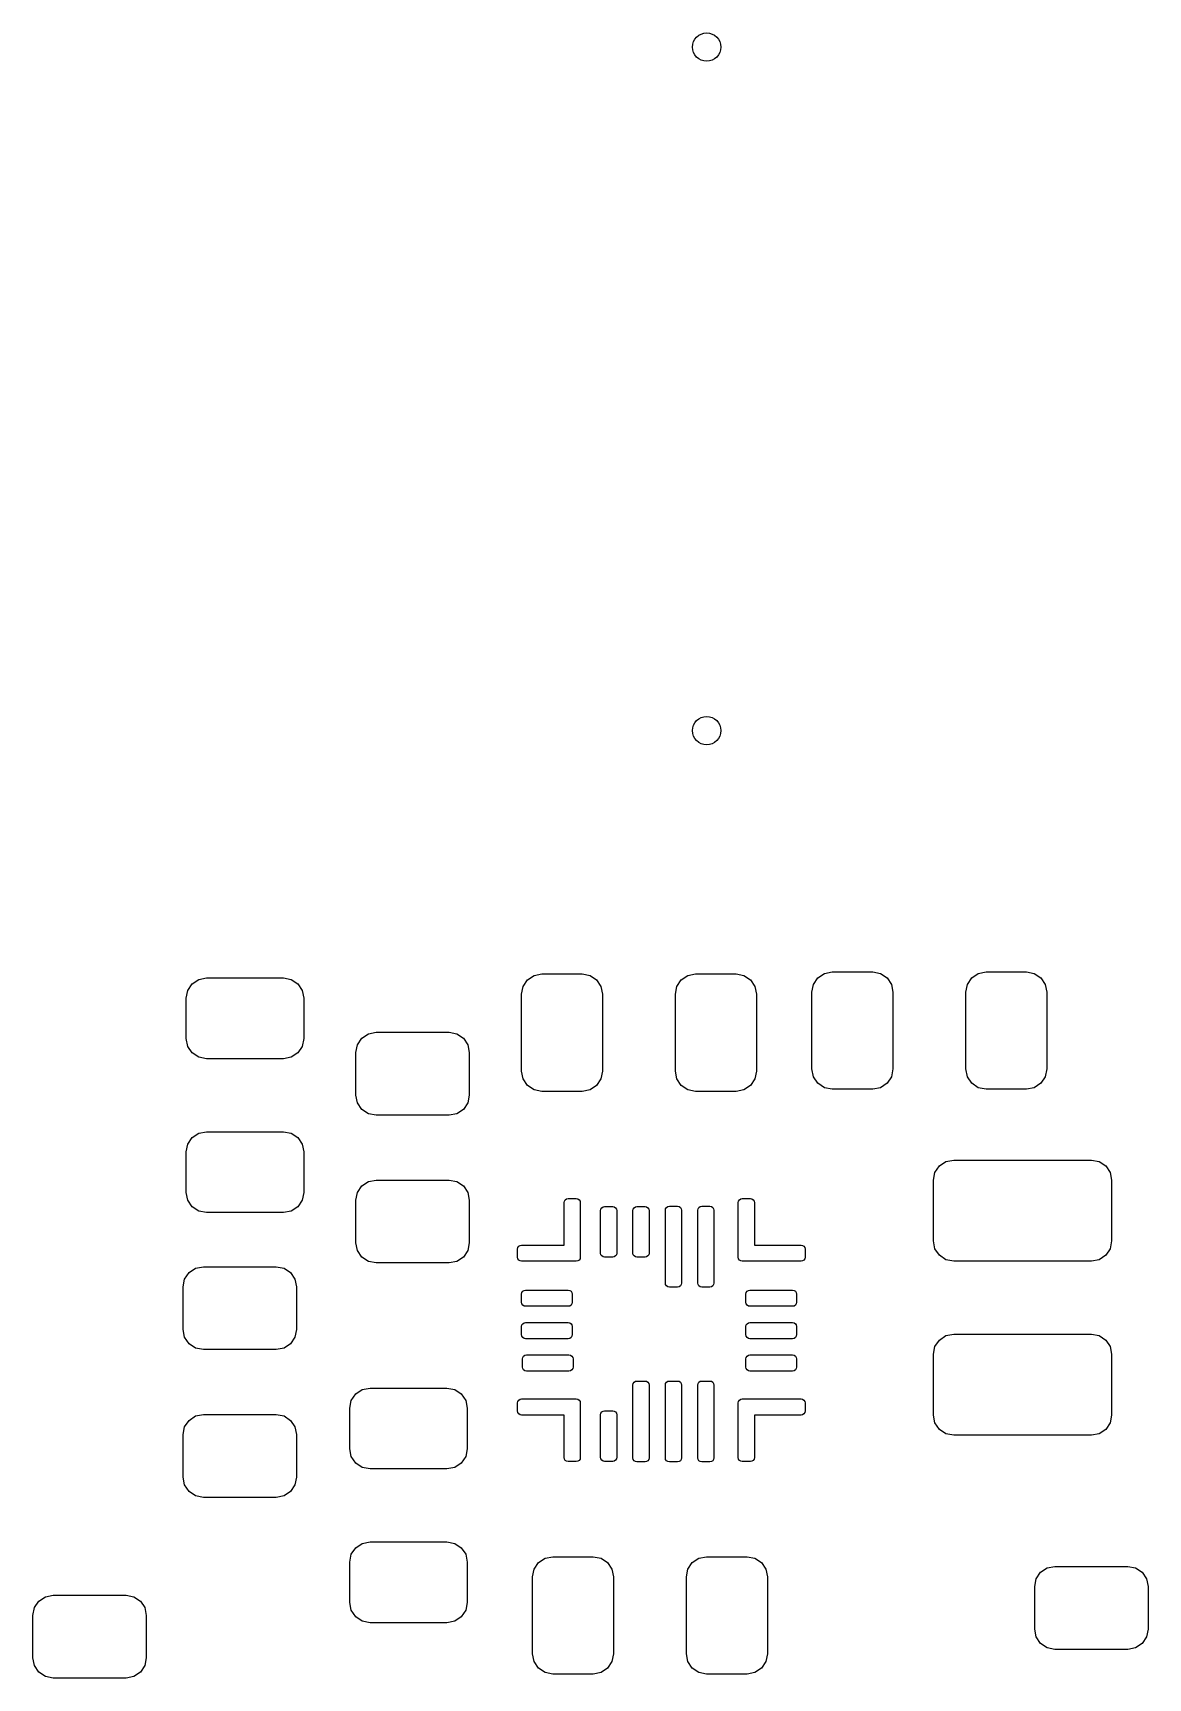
# Model space of a CAD drawing. Header units: inches. Extents: x 0.38 to 5.32, y 0.14 to 3.22.
# Drawn here: x 3.483 to 4.025, y 2.324 to 3.124 of the extents above; entities that cross this region are included whole.
import ezdxf

# ---------------------------------------------------------------- set-up
doc = ezdxf.new("R2010")
doc.units = ezdxf.units.IN
doc.header["$MEASUREMENT"] = 0
doc.layers.add('BLACK', color=250, linetype='CONTINUOUS')

msp = doc.modelspace()

# ---------------------------------------------------------------- linework, layer by layer
at = {"layer": 'BLACK', "linetype": 'CONTINUOUS'}
for p, q in [((3.72336, 2.66346), (3.72655, 2.66559)), ((3.72655, 2.66559), (3.73031, 2.66634)), ((3.73031, 2.66634), (3.75, 2.66634)), ((3.75, 2.66634), (3.75377, 2.66559)), ((3.75377, 2.66559), (3.75696, 2.66346)), ((3.79816, 2.66346), (3.80135, 2.66559)), ((3.80135, 2.66559), (3.80512, 2.66634)), ((3.80512, 2.66634), (3.8248, 2.66634)), ((3.8248, 2.66634), (3.82857, 2.66559)), ((3.82857, 2.66559), (3.83176, 2.66346)), ((3.86454, 2.66448), (3.86773, 2.66661)), ((3.86773, 2.66661), (3.8715, 2.66736)), ((3.8715, 2.66736), (3.89118, 2.66736)), ((3.89118, 2.66736), (3.89495, 2.66661)), ((3.89495, 2.66661), (3.89814, 2.66448)), ((3.93934, 2.66448), (3.94253, 2.66661)), ((3.94253, 2.66661), (3.9463, 2.66736)), ((3.9463, 2.66736), (3.96598, 2.66736)), ((3.96598, 2.66736), (3.96975, 2.66661)), ((3.96975, 2.66661), (3.97294, 2.66448)), ((3.55752, 2.65457), (3.55827, 2.65833)), ((3.55827, 2.65833), (3.5604, 2.66153)), ((3.5604, 2.66153), (3.5636, 2.66366)), ((3.5636, 2.66366), (3.56736, 2.66441)), ((3.56736, 2.66441), (3.60476, 2.66441)), ((3.60476, 2.66441), (3.60853, 2.66366)), ((3.60853, 2.66366), (3.61172, 2.66153)), ((3.61172, 2.66153), (3.61386, 2.65833)), ((3.61386, 2.65833), (3.61461, 2.65457)), ((3.72047, 2.6565), (3.72122, 2.66026)), ((3.72122, 2.66026), (3.72336, 2.66346)), ((3.75696, 2.66346), (3.75909, 2.66026)), ((3.75909, 2.66026), (3.75984, 2.6565)), ((3.79528, 2.6565), (3.79602, 2.66026)), ((3.79602, 2.66026), (3.79816, 2.66346)), ((3.83176, 2.66346), (3.8339, 2.66026)), ((3.8339, 2.66026), (3.83465, 2.6565)), ((3.86165, 2.65752), (3.8624, 2.66129)), ((3.86165, 2.62012), (3.86165, 2.65752)), ((3.8624, 2.66129), (3.86454, 2.66448)), ((3.89814, 2.66448), (3.90027, 2.66129)), ((3.90027, 2.66129), (3.90102, 2.65752)), ((3.90102, 2.65752), (3.90102, 2.62012)), ((3.93646, 2.65752), (3.93721, 2.66129)), ((3.93646, 2.62012), (3.93646, 2.65752)), ((3.93721, 2.66129), (3.93934, 2.66448)), ((3.97294, 2.66448), (3.97508, 2.66129)), ((3.97508, 2.66129), (3.97583, 2.65752)), ((3.97583, 2.65752), (3.97583, 2.62012)), ((3.55752, 2.63488), (3.55752, 2.65457)), ((3.61461, 2.65457), (3.61461, 2.63488)), ((3.72047, 2.61909), (3.72047, 2.6565)), ((3.75984, 2.6565), (3.75984, 2.61909)), ((3.79528, 2.61909), (3.79528, 2.6565)), ((3.83465, 2.6565), (3.83465, 2.61909)), ((3.55827, 2.63112), (3.55752, 2.63488)), ((3.61461, 2.63488), (3.61386, 2.63112)), ((3.64073, 2.63188), (3.64287, 2.63508)), ((3.64287, 2.63508), (3.64606, 2.63721)), ((3.64606, 2.63721), (3.64983, 2.63796)), ((3.64983, 2.63796), (3.68526, 2.63796)), ((3.68526, 2.63796), (3.68903, 2.63721)), ((3.68903, 2.63721), (3.69222, 2.63508)), ((3.69222, 2.63508), (3.69435, 2.63188)), ((3.5604, 2.62792), (3.55827, 2.63112)), ((3.5636, 2.62579), (3.5604, 2.62792)), ((3.56736, 2.62504), (3.5636, 2.62579)), ((3.60476, 2.62504), (3.56736, 2.62504)), ((3.60853, 2.62579), (3.60476, 2.62504)), ((3.61172, 2.62792), (3.60853, 2.62579)), ((3.61386, 2.63112), (3.61172, 2.62792)), ((3.63998, 2.62812), (3.64073, 2.63188)), ((3.63998, 2.60745), (3.63998, 2.62812)), ((3.69435, 2.63188), (3.6951, 2.62812)), ((3.6951, 2.62812), (3.6951, 2.60745)), ((3.72122, 2.61533), (3.72047, 2.61909)), ((3.75984, 2.61909), (3.75909, 2.61533)), ((3.79602, 2.61533), (3.79528, 2.61909)), ((3.83465, 2.61909), (3.8339, 2.61533)), ((3.8624, 2.61635), (3.86165, 2.62012)), ((3.90102, 2.62012), (3.90027, 2.61635)), ((3.93721, 2.61635), (3.93646, 2.62012)), ((3.97583, 2.62012), (3.97508, 2.61635)), ((3.72336, 2.61213), (3.72122, 2.61533)), ((3.72655, 2.61), (3.72336, 2.61213)), ((3.73031, 2.60925), (3.72655, 2.61)), ((3.75, 2.60925), (3.73031, 2.60925)), ((3.75377, 2.61), (3.75, 2.60925)), ((3.75696, 2.61213), (3.75377, 2.61)), ((3.75909, 2.61533), (3.75696, 2.61213)), ((3.79816, 2.61213), (3.79602, 2.61533)), ((3.80135, 2.61), (3.79816, 2.61213)), ((3.80512, 2.60925), (3.80135, 2.61)), ((3.8248, 2.60925), (3.80512, 2.60925)), ((3.82857, 2.61), (3.8248, 2.60925)), ((3.83176, 2.61213), (3.82857, 2.61)), ((3.8339, 2.61533), (3.83176, 2.61213)), ((3.86454, 2.61316), (3.8624, 2.61635)), ((3.86773, 2.61102), (3.86454, 2.61316)), ((3.8715, 2.61028), (3.86773, 2.61102)), ((3.89118, 2.61028), (3.8715, 2.61028)), ((3.89495, 2.61102), (3.89118, 2.61028)), ((3.89814, 2.61316), (3.89495, 2.61102)), ((3.90027, 2.61635), (3.89814, 2.61316)), ((3.93934, 2.61316), (3.93721, 2.61635)), ((3.94253, 2.61102), (3.93934, 2.61316)), ((3.9463, 2.61028), (3.94253, 2.61102)), ((3.96598, 2.61028), (3.9463, 2.61028)), ((3.96975, 2.61102), (3.96598, 2.61028)), ((3.97294, 2.61316), (3.96975, 2.61102)), ((3.97508, 2.61635), (3.97294, 2.61316)), ((3.64073, 2.60368), (3.63998, 2.60745)), ((3.64287, 2.60049), (3.64073, 2.60368)), ((3.69435, 2.60368), (3.69222, 2.60049)), ((3.6951, 2.60745), (3.69435, 2.60368)), ((3.64606, 2.59836), (3.64287, 2.60049)), ((3.64983, 2.59761), (3.64606, 2.59836)), ((3.68526, 2.59761), (3.64983, 2.59761)), ((3.68903, 2.59836), (3.68526, 2.59761)), ((3.69222, 2.60049), (3.68903, 2.59836)), ((3.55827, 2.58353), (3.5604, 2.58672)), ((3.5604, 2.58672), (3.5636, 2.58886)), ((3.5636, 2.58886), (3.56736, 2.58961)), ((3.56736, 2.58961), (3.60476, 2.58961)), ((3.60476, 2.58961), (3.60853, 2.58886)), ((3.60853, 2.58886), (3.61172, 2.58672)), ((3.61172, 2.58672), (3.61386, 2.58353)), ((3.55752, 2.57976), (3.55827, 2.58353)), ((3.55752, 2.56008), (3.55752, 2.57976)), ((3.61386, 2.58353), (3.61461, 2.57976)), ((3.61461, 2.57976), (3.61461, 2.56008)), ((3.92071, 2.56598), (3.92146, 2.56975)), ((3.92146, 2.56975), (3.92359, 2.57294)), ((3.92359, 2.57294), (3.92678, 2.57508)), ((3.92678, 2.57508), (3.93055, 2.57583)), ((3.93055, 2.57583), (3.99748, 2.57583)), ((3.99748, 2.57583), (4.00125, 2.57508)), ((4.00125, 2.57508), (4.00444, 2.57294)), ((4.00444, 2.57294), (4.00657, 2.56975)), ((4.00657, 2.56975), (4.00732, 2.56598)), ((3.64073, 2.56003), (3.64287, 2.56323)), ((3.64287, 2.56323), (3.64606, 2.56536)), ((3.64606, 2.56536), (3.64983, 2.56611)), ((3.64983, 2.56611), (3.68526, 2.56611)), ((3.68526, 2.56611), (3.68903, 2.56536)), ((3.68903, 2.56536), (3.69222, 2.56323)), ((3.69222, 2.56323), (3.69435, 2.56003)), ((3.92071, 2.53646), (3.92071, 2.56598)), ((4.00732, 2.56598), (4.00732, 2.53646)), ((3.55827, 2.55631), (3.55752, 2.56008)), ((3.5604, 2.55312), (3.55827, 2.55631)), ((3.5636, 2.55099), (3.5604, 2.55312)), ((3.61172, 2.55312), (3.60853, 2.55099)), ((3.61386, 2.55631), (3.61172, 2.55312)), ((3.61461, 2.56008), (3.61386, 2.55631)), ((3.63998, 2.55627), (3.64073, 2.56003)), ((3.63998, 2.5356), (3.63998, 2.55627)), ((3.69435, 2.56003), (3.6951, 2.55627)), ((3.6951, 2.55627), (3.6951, 2.5356)), ((3.74118, 2.55516), (3.74133, 2.55591)), ((3.74118, 2.53449), (3.74118, 2.55516)), ((3.74133, 2.55591), (3.74176, 2.55655)), ((3.74176, 2.55655), (3.7424, 2.55698)), ((3.7424, 2.55698), (3.74315, 2.55713)), ((3.74315, 2.55713), (3.74709, 2.55713)), ((3.74709, 2.55713), (3.74784, 2.55698)), ((3.74784, 2.55698), (3.74848, 2.55655)), ((3.74848, 2.55655), (3.74891, 2.55591)), ((3.74891, 2.55591), (3.74906, 2.55516)), ((3.74906, 2.55516), (3.74906, 2.52858)), ((3.75947, 2.55261), (3.76011, 2.55304)), ((3.76011, 2.55304), (3.76087, 2.55319)), ((3.76087, 2.55319), (3.7648, 2.55319)), ((3.7648, 2.55319), (3.76556, 2.55304)), ((3.76556, 2.55304), (3.7662, 2.55261)), ((3.77522, 2.55261), (3.77586, 2.55304)), ((3.77586, 2.55304), (3.77661, 2.55319)), ((3.77661, 2.55319), (3.78055, 2.55319)), ((3.78055, 2.55319), (3.7813, 2.55304)), ((3.7813, 2.55304), (3.78194, 2.55261)), ((3.79054, 2.55217), (3.79097, 2.55281)), ((3.79097, 2.55281), (3.79161, 2.55324)), ((3.79161, 2.55324), (3.79236, 2.55339)), ((3.79236, 2.55339), (3.7963, 2.55339)), ((3.7963, 2.55339), (3.79705, 2.55324)), ((3.79705, 2.55324), (3.79769, 2.55281)), ((3.79769, 2.55281), (3.79812, 2.55217)), ((3.80629, 2.55217), (3.80672, 2.55281)), ((3.80672, 2.55281), (3.80736, 2.55324)), ((3.80736, 2.55324), (3.80811, 2.55339)), ((3.80811, 2.55339), (3.81205, 2.55339)), ((3.81205, 2.55339), (3.8128, 2.55324)), ((3.8128, 2.55324), (3.81344, 2.55281)), ((3.81344, 2.55281), (3.81387, 2.55217)), ((3.82583, 2.55516), (3.82598, 2.55591)), ((3.82583, 2.53252), (3.82583, 2.55516)), ((3.82598, 2.55591), (3.8264, 2.55655)), ((3.8264, 2.55655), (3.82704, 2.55698)), ((3.82704, 2.55698), (3.8278, 2.55713)), ((3.8278, 2.55713), (3.83173, 2.55713)), ((3.83173, 2.55713), (3.83249, 2.55698)), ((3.83249, 2.55698), (3.83312, 2.55655)), ((3.83312, 2.55655), (3.83355, 2.55591)), ((3.83355, 2.55591), (3.8337, 2.55516)), ((3.8337, 2.55516), (3.8337, 2.53449)), ((3.56736, 2.55024), (3.5636, 2.55099)), ((3.60476, 2.55024), (3.56736, 2.55024)), ((3.60853, 2.55099), (3.60476, 2.55024)), ((3.7589, 2.55122), (3.75905, 2.55197)), ((3.7589, 2.53055), (3.7589, 2.55122)), ((3.75905, 2.55197), (3.75947, 2.55261)), ((3.7662, 2.55261), (3.76662, 2.55197)), ((3.76662, 2.55197), (3.76677, 2.55122)), ((3.76677, 2.55122), (3.76677, 2.53055)), ((3.77465, 2.55122), (3.7748, 2.55197)), ((3.77465, 2.53055), (3.77465, 2.55122)), ((3.7748, 2.55197), (3.77522, 2.55261)), ((3.78194, 2.55261), (3.78237, 2.55197)), ((3.78237, 2.55197), (3.78252, 2.55122)), ((3.78252, 2.55122), (3.78252, 2.53055)), ((3.79039, 2.55142), (3.79054, 2.55217)), ((3.79039, 2.51598), (3.79039, 2.55142)), ((3.79812, 2.55217), (3.79827, 2.55142)), ((3.79827, 2.55142), (3.79827, 2.51598)), ((3.80614, 2.55142), (3.80629, 2.55217)), ((3.80614, 2.51598), (3.80614, 2.55142)), ((3.81387, 2.55217), (3.81402, 2.55142)), ((3.81402, 2.55142), (3.81402, 2.51598)), ((3.64073, 2.53183), (3.63998, 2.5356)), ((3.64287, 2.52864), (3.64073, 2.53183)), ((3.64606, 2.52651), (3.64287, 2.52864)), ((3.69222, 2.52864), (3.68903, 2.52651)), ((3.69435, 2.53183), (3.69222, 2.52864)), ((3.6951, 2.5356), (3.69435, 2.53183)), ((3.71854, 2.53252), (3.71869, 2.53327)), ((3.71854, 2.52858), (3.71854, 2.53252)), ((3.71869, 2.53327), (3.71912, 2.53391)), ((3.71912, 2.53391), (3.71976, 2.53434)), ((3.71976, 2.53434), (3.72051, 2.53449)), ((3.72051, 2.53449), (3.74118, 2.53449)), ((3.75905, 2.5298), (3.7589, 2.53055)), ((3.75947, 2.52916), (3.75905, 2.5298)), ((3.76011, 2.52873), (3.75947, 2.52916)), ((3.76087, 2.52858), (3.76011, 2.52873)), ((3.76556, 2.52873), (3.7648, 2.52858)), ((3.7662, 2.52916), (3.76556, 2.52873)), ((3.76662, 2.5298), (3.7662, 2.52916)), ((3.76677, 2.53055), (3.76662, 2.5298)), ((3.7748, 2.5298), (3.77465, 2.53055)), ((3.77522, 2.52916), (3.7748, 2.5298)), ((3.77586, 2.52873), (3.77522, 2.52916)), ((3.77661, 2.52858), (3.77586, 2.52873)), ((3.7813, 2.52873), (3.78055, 2.52858)), ((3.78194, 2.52916), (3.7813, 2.52873)), ((3.78237, 2.5298), (3.78194, 2.52916)), ((3.78252, 2.53055), (3.78237, 2.5298)), ((3.82583, 2.52858), (3.82583, 2.53252)), ((3.8337, 2.53449), (3.85634, 2.53449)), ((3.85634, 2.53449), (3.85709, 2.53434)), ((3.85709, 2.53434), (3.85773, 2.53391)), ((3.85773, 2.53391), (3.85816, 2.53327)), ((3.85816, 2.53327), (3.85831, 2.53252)), ((3.85831, 2.53252), (3.85831, 2.52858)), ((3.92146, 2.53269), (3.92071, 2.53646)), ((3.92359, 2.5295), (3.92146, 2.53269)), ((3.92678, 2.52736), (3.92359, 2.5295)), ((4.00444, 2.5295), (4.00125, 2.52736)), ((4.00657, 2.53269), (4.00444, 2.5295)), ((4.00732, 2.53646), (4.00657, 2.53269)), ((3.55673, 2.51788), (3.55887, 2.52108)), ((3.55887, 2.52108), (3.56206, 2.52321)), ((3.56206, 2.52321), (3.56583, 2.52396)), ((3.56583, 2.52396), (3.60126, 2.52396)), ((3.60126, 2.52396), (3.60503, 2.52321)), ((3.60503, 2.52321), (3.60822, 2.52108)), ((3.60822, 2.52108), (3.61035, 2.51788)), ((3.64983, 2.52576), (3.64606, 2.52651)), ((3.68526, 2.52576), (3.64983, 2.52576)), ((3.68903, 2.52651), (3.68526, 2.52576)), ((3.71869, 2.52783), (3.71854, 2.52858)), ((3.71912, 2.52719), (3.71869, 2.52783)), ((3.71976, 2.52676), (3.71912, 2.52719)), ((3.72051, 2.52661), (3.71976, 2.52676)), ((3.74315, 2.52661), (3.72051, 2.52661)), ((3.74709, 2.52661), (3.74315, 2.52661)), ((3.74784, 2.52676), (3.74709, 2.52661)), ((3.74848, 2.52719), (3.74784, 2.52676)), ((3.74891, 2.52783), (3.74848, 2.52719)), ((3.74906, 2.52858), (3.74891, 2.52783)), ((3.7648, 2.52858), (3.76087, 2.52858)), ((3.78055, 2.52858), (3.77661, 2.52858)), ((3.82598, 2.52783), (3.82583, 2.52858)), ((3.8264, 2.52719), (3.82598, 2.52783)), ((3.82704, 2.52676), (3.8264, 2.52719)), ((3.8278, 2.52661), (3.82704, 2.52676)), ((3.85634, 2.52661), (3.8278, 2.52661)), ((3.85709, 2.52676), (3.85634, 2.52661)), ((3.85773, 2.52719), (3.85709, 2.52676)), ((3.85816, 2.52783), (3.85773, 2.52719)), ((3.85831, 2.52858), (3.85816, 2.52783)), ((3.93055, 2.52661), (3.92678, 2.52736)), ((3.99748, 2.52661), (3.93055, 2.52661)), ((4.00125, 2.52736), (3.99748, 2.52661)), ((3.55598, 2.51412), (3.55673, 2.51788)), ((3.55598, 2.49345), (3.55598, 2.51412)), ((3.61035, 2.51788), (3.6111, 2.51412)), ((3.6111, 2.51412), (3.6111, 2.49345)), ((3.79054, 2.51523), (3.79039, 2.51598)), ((3.79097, 2.51459), (3.79054, 2.51523)), ((3.79161, 2.51417), (3.79097, 2.51459)), ((3.79236, 2.51402), (3.79161, 2.51417)), ((3.7963, 2.51402), (3.79236, 2.51402)), ((3.79705, 2.51417), (3.7963, 2.51402)), ((3.79769, 2.51459), (3.79705, 2.51417)), ((3.79812, 2.51523), (3.79769, 2.51459)), ((3.79827, 2.51598), (3.79812, 2.51523)), ((3.80629, 2.51523), (3.80614, 2.51598)), ((3.80672, 2.51459), (3.80629, 2.51523)), ((3.80736, 2.51417), (3.80672, 2.51459)), ((3.80811, 2.51402), (3.80736, 2.51417)), ((3.81205, 2.51402), (3.80811, 2.51402)), ((3.8128, 2.51417), (3.81205, 2.51402)), ((3.81344, 2.51459), (3.8128, 2.51417)), ((3.81387, 2.51523), (3.81344, 2.51459)), ((3.81402, 2.51598), (3.81387, 2.51523)), ((3.72051, 2.51059), (3.72066, 2.51134)), ((3.72051, 2.50665), (3.72051, 2.51059)), ((3.72066, 2.5059), (3.72051, 2.50665)), ((3.72066, 2.51134), (3.72109, 2.51198)), ((3.72109, 2.50526), (3.72066, 2.5059)), ((3.72109, 2.51198), (3.72173, 2.51241)), ((3.72173, 2.50483), (3.72109, 2.50526)), ((3.72173, 2.51241), (3.72248, 2.51256)), ((3.72248, 2.50469), (3.72173, 2.50483)), ((3.72248, 2.51256), (3.74315, 2.51256)), ((3.74315, 2.50469), (3.72248, 2.50469)), ((3.74315, 2.51256), (3.7439, 2.51241)), ((3.7439, 2.50483), (3.74315, 2.50469)), ((3.7439, 2.51241), (3.74454, 2.51198)), ((3.74454, 2.50526), (3.7439, 2.50483)), ((3.74454, 2.51198), (3.74497, 2.51134)), ((3.74497, 2.5059), (3.74454, 2.50526)), ((3.74497, 2.51134), (3.74512, 2.51059)), ((3.74512, 2.50665), (3.74497, 2.5059)), ((3.74512, 2.51059), (3.74512, 2.50665)), ((3.82957, 2.51059), (3.82972, 2.51134)), ((3.82957, 2.50665), (3.82957, 2.51059)), ((3.82972, 2.5059), (3.82957, 2.50665)), ((3.82972, 2.51134), (3.83014, 2.51198)), ((3.83014, 2.50526), (3.82972, 2.5059)), ((3.83014, 2.51198), (3.83078, 2.51241)), ((3.83078, 2.50483), (3.83014, 2.50526)), ((3.83078, 2.51241), (3.83154, 2.51256)), ((3.83154, 2.50469), (3.83078, 2.50483)), ((3.83154, 2.51256), (3.8522, 2.51256)), ((3.8522, 2.50469), (3.83154, 2.50469)), ((3.8522, 2.51256), (3.85296, 2.51241)), ((3.85296, 2.50483), (3.8522, 2.50469)), ((3.85296, 2.51241), (3.8536, 2.51198)), ((3.8536, 2.50526), (3.85296, 2.50483)), ((3.8536, 2.51198), (3.85402, 2.51134)), ((3.85402, 2.5059), (3.8536, 2.50526)), ((3.85402, 2.51134), (3.85417, 2.51059)), ((3.85417, 2.50665), (3.85402, 2.5059)), ((3.85417, 2.51059), (3.85417, 2.50665)), ((3.72109, 2.49623), (3.72173, 2.49666)), ((3.72173, 2.49666), (3.72248, 2.49681)), ((3.72248, 2.49681), (3.74315, 2.49681)), ((3.74315, 2.49681), (3.7439, 2.49666)), ((3.7439, 2.49666), (3.74454, 2.49623)), ((3.83014, 2.49623), (3.83078, 2.49666)), ((3.83078, 2.49666), (3.83154, 2.49681)), ((3.83154, 2.49681), (3.8522, 2.49681)), ((3.8522, 2.49681), (3.85296, 2.49666)), ((3.85296, 2.49666), (3.8536, 2.49623)), ((3.55673, 2.48968), (3.55598, 2.49345)), ((3.55887, 2.48649), (3.55673, 2.48968)), ((3.61035, 2.48968), (3.60822, 2.48649)), ((3.6111, 2.49345), (3.61035, 2.48968)), ((3.72051, 2.49484), (3.72066, 2.4956)), ((3.72051, 2.49091), (3.72051, 2.49484)), ((3.72066, 2.49015), (3.72051, 2.49091)), ((3.72066, 2.4956), (3.72109, 2.49623)), ((3.72109, 2.48951), (3.72066, 2.49015)), ((3.72173, 2.48909), (3.72109, 2.48951)), ((3.72248, 2.48894), (3.72173, 2.48909)), ((3.74315, 2.48894), (3.72248, 2.48894)), ((3.7439, 2.48909), (3.74315, 2.48894)), ((3.74454, 2.48951), (3.7439, 2.48909)), ((3.74454, 2.49623), (3.74497, 2.4956)), ((3.74497, 2.49015), (3.74454, 2.48951)), ((3.74497, 2.4956), (3.74512, 2.49484)), ((3.74512, 2.49091), (3.74497, 2.49015)), ((3.74512, 2.49484), (3.74512, 2.49091)), ((3.82957, 2.49484), (3.82972, 2.4956)), ((3.82957, 2.49091), (3.82957, 2.49484)), ((3.82972, 2.49015), (3.82957, 2.49091)), ((3.82972, 2.4956), (3.83014, 2.49623)), ((3.83014, 2.48951), (3.82972, 2.49015)), ((3.83078, 2.48909), (3.83014, 2.48951)), ((3.83154, 2.48894), (3.83078, 2.48909)), ((3.8522, 2.48894), (3.83154, 2.48894)), ((3.85296, 2.48909), (3.8522, 2.48894)), ((3.8536, 2.48951), (3.85296, 2.48909)), ((3.8536, 2.49623), (3.85402, 2.4956)), ((3.85402, 2.49015), (3.8536, 2.48951)), ((3.85402, 2.4956), (3.85417, 2.49484)), ((3.85417, 2.49091), (3.85402, 2.49015)), ((3.85417, 2.49484), (3.85417, 2.49091)), ((3.92359, 2.4883), (3.92678, 2.49043)), ((3.92678, 2.49043), (3.93055, 2.49118)), ((3.93055, 2.49118), (3.99748, 2.49118)), ((3.99748, 2.49118), (4.00125, 2.49043)), ((4.00125, 2.49043), (4.00444, 2.4883)), ((3.56206, 2.48436), (3.55887, 2.48649)), ((3.56583, 2.48361), (3.56206, 2.48436)), ((3.60126, 2.48361), (3.56583, 2.48361)), ((3.60503, 2.48436), (3.60126, 2.48361)), ((3.60822, 2.48649), (3.60503, 2.48436)), ((3.72148, 2.48049), (3.72212, 2.48091)), ((3.72212, 2.48091), (3.72287, 2.48106)), ((3.72287, 2.48106), (3.74354, 2.48106)), ((3.74354, 2.48106), (3.7443, 2.48091)), ((3.7443, 2.48091), (3.74494, 2.48049)), ((3.83014, 2.48049), (3.83078, 2.48091)), ((3.83078, 2.48091), (3.83154, 2.48106)), ((3.83154, 2.48106), (3.8522, 2.48106)), ((3.8522, 2.48106), (3.85296, 2.48091)), ((3.85296, 2.48091), (3.8536, 2.48049)), ((3.92071, 2.48134), (3.92146, 2.48511)), ((3.92071, 2.45181), (3.92071, 2.48134)), ((3.92146, 2.48511), (3.92359, 2.4883)), ((4.00444, 2.4883), (4.00657, 2.48511)), ((4.00657, 2.48511), (4.00732, 2.48134)), ((4.00732, 2.48134), (4.00732, 2.45181)), ((3.72091, 2.47909), (3.72106, 2.47985)), ((3.72091, 2.47516), (3.72091, 2.47909)), ((3.72106, 2.4744), (3.72091, 2.47516)), ((3.72106, 2.47985), (3.72148, 2.48049)), ((3.72148, 2.47377), (3.72106, 2.4744)), ((3.72212, 2.47334), (3.72148, 2.47377)), ((3.72287, 2.47319), (3.72212, 2.47334)), ((3.74354, 2.47319), (3.72287, 2.47319)), ((3.7443, 2.47334), (3.74354, 2.47319)), ((3.74494, 2.47377), (3.7443, 2.47334)), ((3.74494, 2.48049), (3.74536, 2.47985)), ((3.74536, 2.4744), (3.74494, 2.47377)), ((3.74536, 2.47985), (3.74551, 2.47909)), ((3.74551, 2.47516), (3.74536, 2.4744)), ((3.74551, 2.47909), (3.74551, 2.47516)), ((3.82957, 2.47909), (3.82972, 2.47985)), ((3.82957, 2.47516), (3.82957, 2.47909)), ((3.82972, 2.4744), (3.82957, 2.47516)), ((3.82972, 2.47985), (3.83014, 2.48049)), ((3.83014, 2.47377), (3.82972, 2.4744)), ((3.83078, 2.47334), (3.83014, 2.47377)), ((3.83154, 2.47319), (3.83078, 2.47334)), ((3.8522, 2.47319), (3.83154, 2.47319)), ((3.85296, 2.47334), (3.8522, 2.47319)), ((3.8536, 2.47377), (3.85296, 2.47334)), ((3.8536, 2.48049), (3.85402, 2.47985)), ((3.85402, 2.4744), (3.8536, 2.47377)), ((3.85402, 2.47985), (3.85417, 2.47909)), ((3.85417, 2.47516), (3.85402, 2.4744)), ((3.85417, 2.47909), (3.85417, 2.47516)), ((3.64308, 2.4642), (3.64684, 2.46494)), ((3.64684, 2.46494), (3.68424, 2.46494)), ((3.68424, 2.46494), (3.68801, 2.4642)), ((3.77465, 2.46638), (3.7748, 2.46713)), ((3.77465, 2.43094), (3.77465, 2.46638)), ((3.7748, 2.46713), (3.77522, 2.46777)), ((3.77522, 2.46777), (3.77586, 2.4682)), ((3.77586, 2.4682), (3.77661, 2.46835)), ((3.77661, 2.46835), (3.78055, 2.46835)), ((3.78055, 2.46835), (3.7813, 2.4682)), ((3.7813, 2.4682), (3.78194, 2.46777)), ((3.78194, 2.46777), (3.78237, 2.46713)), ((3.78237, 2.46713), (3.78252, 2.46638)), ((3.78252, 2.46638), (3.78252, 2.43094)), ((3.79039, 2.46638), (3.79054, 2.46713)), ((3.79039, 2.43094), (3.79039, 2.46638)), ((3.79054, 2.46713), (3.79097, 2.46777)), ((3.79097, 2.46777), (3.79161, 2.4682)), ((3.79161, 2.4682), (3.79236, 2.46835)), ((3.79236, 2.46835), (3.7963, 2.46835)), ((3.7963, 2.46835), (3.79705, 2.4682)), ((3.79705, 2.4682), (3.79769, 2.46777)), ((3.79769, 2.46777), (3.79812, 2.46713)), ((3.79812, 2.46713), (3.79827, 2.46638)), ((3.79827, 2.46638), (3.79827, 2.43094)), ((3.80614, 2.46638), (3.80629, 2.46713)), ((3.80614, 2.43094), (3.80614, 2.46638)), ((3.80629, 2.46713), (3.80672, 2.46777)), ((3.80672, 2.46777), (3.80736, 2.4682)), ((3.80736, 2.4682), (3.80811, 2.46835)), ((3.80811, 2.46835), (3.81205, 2.46835)), ((3.81205, 2.46835), (3.8128, 2.4682)), ((3.8128, 2.4682), (3.81344, 2.46777)), ((3.81344, 2.46777), (3.81387, 2.46713)), ((3.81387, 2.46713), (3.81402, 2.46638)), ((3.81402, 2.46638), (3.81402, 2.43094)), ((3.637, 2.4551), (3.63775, 2.45887)), ((3.63775, 2.45887), (3.63988, 2.46206)), ((3.63988, 2.46206), (3.64308, 2.4642)), ((3.68801, 2.4642), (3.6912, 2.46206)), ((3.6912, 2.46206), (3.69334, 2.45887)), ((3.69334, 2.45887), (3.69409, 2.4551)), ((3.71854, 2.45772), (3.71869, 2.45847)), ((3.71854, 2.45378), (3.71854, 2.45772)), ((3.71869, 2.45847), (3.71912, 2.45911)), ((3.71912, 2.45911), (3.71976, 2.45954)), ((3.71976, 2.45954), (3.72051, 2.45969)), ((3.72051, 2.45969), (3.74709, 2.45969)), ((3.74709, 2.45969), (3.74784, 2.45954)), ((3.74784, 2.45954), (3.74848, 2.45911)), ((3.74848, 2.45911), (3.74891, 2.45847)), ((3.74891, 2.45847), (3.74906, 2.45772)), ((3.74906, 2.45772), (3.74906, 2.43114)), ((3.82583, 2.45772), (3.82598, 2.45847)), ((3.82583, 2.43114), (3.82583, 2.45772)), ((3.82598, 2.45847), (3.8264, 2.45911)), ((3.8264, 2.45911), (3.82704, 2.45954)), ((3.82704, 2.45954), (3.8278, 2.45969)), ((3.8278, 2.45969), (3.83173, 2.45969)), ((3.83173, 2.45969), (3.85634, 2.45969)), ((3.85634, 2.45969), (3.85709, 2.45954)), ((3.85709, 2.45954), (3.85773, 2.45911)), ((3.85773, 2.45911), (3.85816, 2.45847)), ((3.85816, 2.45847), (3.85831, 2.45772)), ((3.85831, 2.45772), (3.85831, 2.45378)), ((3.55673, 2.44603), (3.55887, 2.44923)), ((3.55887, 2.44923), (3.56206, 2.45136)), ((3.56206, 2.45136), (3.56583, 2.45211)), ((3.56583, 2.45211), (3.60126, 2.45211)), ((3.60126, 2.45211), (3.60503, 2.45136)), ((3.60503, 2.45136), (3.60822, 2.44923)), ((3.60822, 2.44923), (3.61035, 2.44603)), ((3.637, 2.43542), (3.637, 2.4551)), ((3.69409, 2.4551), (3.69409, 2.43542)), ((3.71869, 2.45303), (3.71854, 2.45378)), ((3.71912, 2.45239), (3.71869, 2.45303)), ((3.71976, 2.45196), (3.71912, 2.45239)), ((3.72051, 2.45181), (3.71976, 2.45196)), ((3.74118, 2.45181), (3.72051, 2.45181)), ((3.74118, 2.43114), (3.74118, 2.45181)), ((3.7589, 2.45191), (3.75905, 2.45266)), ((3.7589, 2.43124), (3.7589, 2.45191)), ((3.75905, 2.45266), (3.75947, 2.4533)), ((3.75947, 2.4533), (3.76011, 2.45373)), ((3.76011, 2.45373), (3.76087, 2.45388)), ((3.76087, 2.45388), (3.7648, 2.45388)), ((3.7648, 2.45388), (3.76556, 2.45373)), ((3.76556, 2.45373), (3.7662, 2.4533)), ((3.7662, 2.4533), (3.76662, 2.45266)), ((3.76662, 2.45266), (3.76677, 2.45191)), ((3.76677, 2.45191), (3.76677, 2.43124)), ((3.85634, 2.45181), (3.8337, 2.45181)), ((3.8337, 2.45181), (3.8337, 2.43114)), ((3.85709, 2.45196), (3.85634, 2.45181)), ((3.85773, 2.45239), (3.85709, 2.45196)), ((3.85816, 2.45303), (3.85773, 2.45239)), ((3.85831, 2.45378), (3.85816, 2.45303)), ((3.92146, 2.44804), (3.92071, 2.45181)), ((4.00732, 2.45181), (4.00657, 2.44804)), ((3.55598, 2.44227), (3.55673, 2.44603)), ((3.55598, 2.4216), (3.55598, 2.44227)), ((3.61035, 2.44603), (3.6111, 2.44227)), ((3.6111, 2.44227), (3.6111, 2.4216)), ((3.92359, 2.44485), (3.92146, 2.44804)), ((3.92678, 2.44272), (3.92359, 2.44485)), ((3.93055, 2.44197), (3.92678, 2.44272)), ((3.99748, 2.44197), (3.93055, 2.44197)), ((4.00125, 2.44272), (3.99748, 2.44197)), ((4.00444, 2.44485), (4.00125, 2.44272)), ((4.00657, 2.44804), (4.00444, 2.44485)), ((3.63775, 2.43165), (3.637, 2.43542)), ((3.69409, 2.43542), (3.69334, 2.43165)), ((3.63988, 2.42846), (3.63775, 2.43165)), ((3.64308, 2.42632), (3.63988, 2.42846)), ((3.64684, 2.42557), (3.64308, 2.42632)), ((3.68424, 2.42557), (3.64684, 2.42557)), ((3.68801, 2.42632), (3.68424, 2.42557)), ((3.6912, 2.42846), (3.68801, 2.42632)), ((3.69334, 2.43165), (3.6912, 2.42846)), ((3.74133, 2.43039), (3.74118, 2.43114)), ((3.74176, 2.42975), (3.74133, 2.43039)), ((3.7424, 2.42932), (3.74176, 2.42975)), ((3.74315, 2.42917), (3.7424, 2.42932)), ((3.74709, 2.42917), (3.74315, 2.42917)), ((3.74784, 2.42932), (3.74709, 2.42917)), ((3.74848, 2.42975), (3.74784, 2.42932)), ((3.74891, 2.43039), (3.74848, 2.42975)), ((3.74906, 2.43114), (3.74891, 2.43039)), ((3.75905, 2.43049), (3.7589, 2.43124)), ((3.75947, 2.42985), (3.75905, 2.43049)), ((3.76011, 2.42942), (3.75947, 2.42985)), ((3.76087, 2.42927), (3.76011, 2.42942)), ((3.7648, 2.42927), (3.76087, 2.42927)), ((3.76556, 2.42942), (3.7648, 2.42927)), ((3.7662, 2.42985), (3.76556, 2.42942)), ((3.76662, 2.43049), (3.7662, 2.42985)), ((3.76677, 2.43124), (3.76662, 2.43049)), ((3.7748, 2.43019), (3.77465, 2.43094)), ((3.77522, 2.42955), (3.7748, 2.43019)), ((3.77586, 2.42913), (3.77522, 2.42955)), ((3.77661, 2.42898), (3.77586, 2.42913)), ((3.78055, 2.42898), (3.77661, 2.42898)), ((3.7813, 2.42913), (3.78055, 2.42898)), ((3.78194, 2.42955), (3.7813, 2.42913)), ((3.78237, 2.43019), (3.78194, 2.42955)), ((3.78252, 2.43094), (3.78237, 2.43019)), ((3.79054, 2.43019), (3.79039, 2.43094)), ((3.79097, 2.42955), (3.79054, 2.43019)), ((3.79161, 2.42913), (3.79097, 2.42955)), ((3.79236, 2.42898), (3.79161, 2.42913)), ((3.7963, 2.42898), (3.79236, 2.42898)), ((3.79705, 2.42913), (3.7963, 2.42898)), ((3.79769, 2.42955), (3.79705, 2.42913)), ((3.79812, 2.43019), (3.79769, 2.42955)), ((3.79827, 2.43094), (3.79812, 2.43019)), ((3.80629, 2.43019), (3.80614, 2.43094)), ((3.80672, 2.42955), (3.80629, 2.43019)), ((3.80736, 2.42913), (3.80672, 2.42955)), ((3.80811, 2.42898), (3.80736, 2.42913)), ((3.81205, 2.42898), (3.80811, 2.42898)), ((3.8128, 2.42913), (3.81205, 2.42898)), ((3.81344, 2.42955), (3.8128, 2.42913)), ((3.81387, 2.43019), (3.81344, 2.42955)), ((3.81402, 2.43094), (3.81387, 2.43019)), ((3.82598, 2.43039), (3.82583, 2.43114)), ((3.8264, 2.42975), (3.82598, 2.43039)), ((3.82704, 2.42932), (3.8264, 2.42975)), ((3.8278, 2.42917), (3.82704, 2.42932)), ((3.83173, 2.42917), (3.8278, 2.42917)), ((3.83249, 2.42932), (3.83173, 2.42917)), ((3.83312, 2.42975), (3.83249, 2.42932)), ((3.83355, 2.43039), (3.83312, 2.42975)), ((3.8337, 2.43114), (3.83355, 2.43039)), ((3.55673, 2.41783), (3.55598, 2.4216)), ((3.55887, 2.41464), (3.55673, 2.41783)), ((3.61035, 2.41783), (3.60822, 2.41464)), ((3.6111, 2.4216), (3.61035, 2.41783)), ((3.56206, 2.41251), (3.55887, 2.41464)), ((3.56583, 2.41176), (3.56206, 2.41251)), ((3.60126, 2.41176), (3.56583, 2.41176)), ((3.60503, 2.41251), (3.60126, 2.41176)), ((3.60822, 2.41464), (3.60503, 2.41251)), ((3.63775, 2.38407), (3.63988, 2.38726)), ((3.63988, 2.38726), (3.64308, 2.38939)), ((3.64308, 2.38939), (3.64684, 2.39014)), ((3.64684, 2.39014), (3.68424, 2.39014)), ((3.68424, 2.39014), (3.68801, 2.38939)), ((3.68801, 2.38939), (3.6912, 2.38726)), ((3.6912, 2.38726), (3.69334, 2.38407)), ((3.637, 2.3803), (3.63775, 2.38407)), ((3.637, 2.36061), (3.637, 2.3803)), ((3.69334, 2.38407), (3.69409, 2.3803)), ((3.69409, 2.3803), (3.69409, 2.36061)), ((3.72583, 2.37307), (3.72658, 2.37684)), ((3.72658, 2.37684), (3.72871, 2.38003)), ((3.72871, 2.38003), (3.7319, 2.38216)), ((3.7319, 2.38216), (3.73567, 2.38291)), ((3.73567, 2.38291), (3.75535, 2.38291)), ((3.75535, 2.38291), (3.75912, 2.38216)), ((3.75912, 2.38216), (3.76231, 2.38003)), ((3.76231, 2.38003), (3.76445, 2.37684)), ((3.76445, 2.37684), (3.7652, 2.37307)), ((3.80063, 2.37307), (3.80138, 2.37684)), ((3.80138, 2.37684), (3.80351, 2.38003)), ((3.80351, 2.38003), (3.80671, 2.38216)), ((3.80671, 2.38216), (3.81047, 2.38291)), ((3.81047, 2.38291), (3.83016, 2.38291)), ((3.83016, 2.38291), (3.83392, 2.38216)), ((3.83392, 2.38216), (3.83712, 2.38003)), ((3.83712, 2.38003), (3.83925, 2.37684)), ((3.83925, 2.37684), (3.84, 2.37307)), ((3.9728, 2.37531), (3.976, 2.37744)), ((3.976, 2.37744), (3.97976, 2.37819)), ((3.97976, 2.37819), (4.0152, 2.37819)), ((4.0152, 2.37819), (4.01896, 2.37744)), ((4.01896, 2.37744), (4.02216, 2.37531)), ((3.72583, 2.33567), (3.72583, 2.37307)), ((3.7652, 2.37307), (3.7652, 2.33567)), ((3.80063, 2.33567), (3.80063, 2.37307)), ((3.84, 2.37307), (3.84, 2.33567)), ((3.96992, 2.36835), (3.97067, 2.37211)), ((3.97067, 2.37211), (3.9728, 2.37531)), ((4.02216, 2.37531), (4.02429, 2.37211)), ((4.02429, 2.37211), (4.02504, 2.36835)), ((3.48373, 2.35814), (3.48587, 2.36133)), ((3.48587, 2.36133), (3.48906, 2.36346)), ((3.48906, 2.36346), (3.49283, 2.36421)), ((3.49283, 2.36421), (3.52826, 2.36421)), ((3.52826, 2.36421), (3.53203, 2.36346)), ((3.53203, 2.36346), (3.53522, 2.36133)), ((3.53522, 2.36133), (3.53735, 2.35814)), ((3.63775, 2.35685), (3.637, 2.36061)), ((3.69409, 2.36061), (3.69334, 2.35685)), ((3.96992, 2.34768), (3.96992, 2.36835)), ((4.02504, 2.36835), (4.02504, 2.34768)), ((3.48298, 2.35437), (3.48373, 2.35814)), ((3.48298, 2.3337), (3.48298, 2.35437)), ((3.53735, 2.35814), (3.5381, 2.35437)), ((3.5381, 2.35437), (3.5381, 2.3337)), ((3.63988, 2.35365), (3.63775, 2.35685)), ((3.64308, 2.35152), (3.63988, 2.35365)), ((3.6912, 2.35365), (3.68801, 2.35152)), ((3.69334, 2.35685), (3.6912, 2.35365)), ((3.64684, 2.35077), (3.64308, 2.35152)), ((3.68424, 2.35077), (3.64684, 2.35077)), ((3.68801, 2.35152), (3.68424, 2.35077)), ((3.97067, 2.34391), (3.96992, 2.34768)), ((4.02504, 2.34768), (4.02429, 2.34391)), ((3.9728, 2.34072), (3.97067, 2.34391)), ((3.976, 2.33858), (3.9728, 2.34072)), ((3.97976, 2.33783), (3.976, 2.33858)), ((4.0152, 2.33783), (3.97976, 2.33783)), ((4.01896, 2.33858), (4.0152, 2.33783)), ((4.02216, 2.34072), (4.01896, 2.33858)), ((4.02429, 2.34391), (4.02216, 2.34072)), ((3.48373, 2.32993), (3.48298, 2.3337)), ((3.48587, 2.32674), (3.48373, 2.32993)), ((3.53735, 2.32993), (3.53522, 2.32674)), ((3.5381, 2.3337), (3.53735, 2.32993)), ((3.72658, 2.3319), (3.72583, 2.33567)), ((3.72871, 2.32871), (3.72658, 2.3319)), ((3.7319, 2.32658), (3.72871, 2.32871)), ((3.76231, 2.32871), (3.75912, 2.32658)), ((3.76445, 2.3319), (3.76231, 2.32871)), ((3.7652, 2.33567), (3.76445, 2.3319)), ((3.80138, 2.3319), (3.80063, 2.33567)), ((3.80351, 2.32871), (3.80138, 2.3319)), ((3.80671, 2.32658), (3.80351, 2.32871)), ((3.83712, 2.32871), (3.83392, 2.32658)), ((3.83925, 2.3319), (3.83712, 2.32871)), ((3.84, 2.33567), (3.83925, 2.3319)), ((3.48906, 2.32461), (3.48587, 2.32674)), ((3.49283, 2.32386), (3.48906, 2.32461)), ((3.52826, 2.32386), (3.49283, 2.32386)), ((3.53203, 2.32461), (3.52826, 2.32386)), ((3.53522, 2.32674), (3.53203, 2.32461)), ((3.73567, 2.32583), (3.7319, 2.32658)), ((3.75535, 2.32583), (3.73567, 2.32583)), ((3.75912, 2.32658), (3.75535, 2.32583)), ((3.81047, 2.32583), (3.80671, 2.32658)), ((3.83016, 2.32583), (3.81047, 2.32583)), ((3.83392, 2.32658), (3.83016, 2.32583))]:
    msp.add_line(p, q, dxfattribs=at)
at = {"layer": 'BLACK'}
for centre in [(3.81047, 3.11717), (3.81047, 2.78469)]:
    msp.add_circle(centre, 0.00689, dxfattribs=at)

doc.saveas('drawing.dxf')
